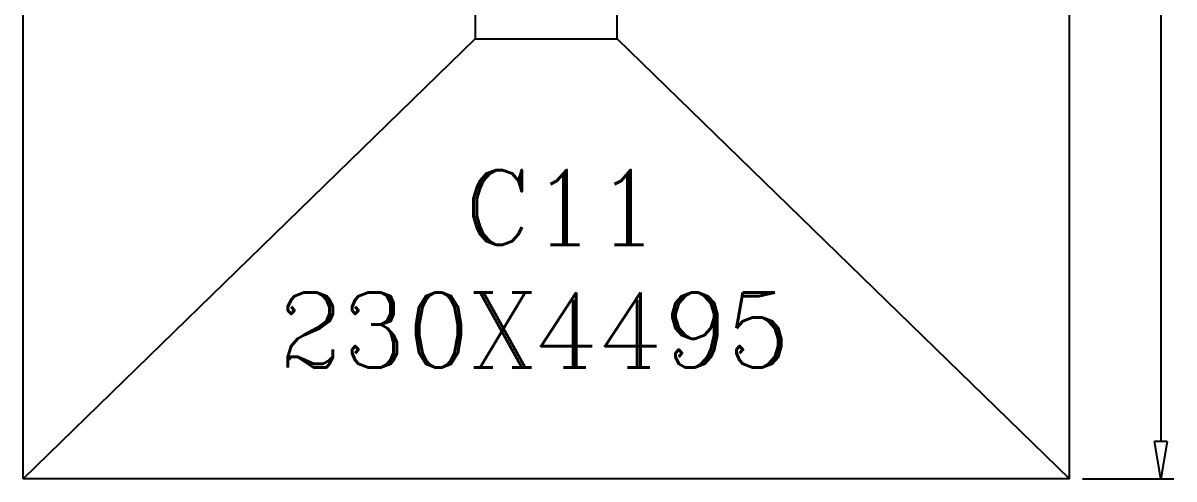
# Model space of a CAD drawing. Header units: millimetres. Extents: x 331487 to 517269, y 198509 to 399936.
# Drawn here: x 429599 to 432679, y 323566 to 324786 of the extents above; entities that cross this region are included whole.
import ezdxf

# ---------------------------------------------------------------- set-up
doc = ezdxf.new("R2010")
doc.units = ezdxf.units.MM
doc.header["$MEASUREMENT"] = 0
doc.layers.add('COLUMN', color=6, linetype='Continuous')
doc.layers.add('FOOTING', color=5, linetype='Continuous')
doc.styles.add('RC', font='romanc.shx', dxfattribs={"height": 200})

# ---------------------------------------------------------------- blocks, each defined once
blk = doc.blocks.new('_ClosedBlank')
at = {"color": 0, "linetype": 'ByBlock', "lineweight": -2}
for p, q in [((-1, 0.167), (0, 0)), ((-1, 0.167), (-1, -0.167)), ((0, 0), (-1, -0.167))]:
    blk.add_line(p, q, dxfattribs=at)

msp = doc.modelspace()

# ---------------------------------------------------------------- linework, layer by layer
at = {"layer": 'FOOTING'}
for p, q in [((429599.3, 323566), (429599.3, 330566)), ((432399.3, 323566), (432399.3, 330566)), ((430809.3, 329388.5), (430809.3, 324743.5)), ((431189.3, 324743.5), (431189.3, 329388.5)), ((430809.3, 324743.5), (429599.3, 323566)), ((430809.3, 324743.5), (431189.3, 324743.5)), ((431189.3, 324743.5), (432399.3, 323566)), ((432399.3, 323566), (429599.3, 323566))]:
    msp.add_line(p, q, dxfattribs=at)
at = {"layer": 'FOOTING', "color": 4}
for p, q in [((432643.7, 330466), (432643.7, 323666)), ((432434.3, 323566), (432678.7, 323566))]:
    msp.add_line(p, q, dxfattribs=at)

# ---------------------------------------------------------------- block references
at = {"layer": 'FOOTING', "color": 4, "xscale": 100, "yscale": 100, "zscale": 100, "rotation": 270}
msp.add_blockref('_ClosedBlank', (432643.7, 323566), dxfattribs=at)

# ---------------------------------------------------------------- texts
at = {"layer": 'COLUMN', "style": 'RC'}
for s, p in [('C11', (430779.3, 324192.3)), ('230X4495', (430282.4, 323864.5))]:
    msp.add_text(s, height=200, dxfattribs=at).set_placement(p)

doc.saveas('drawing.dxf')
